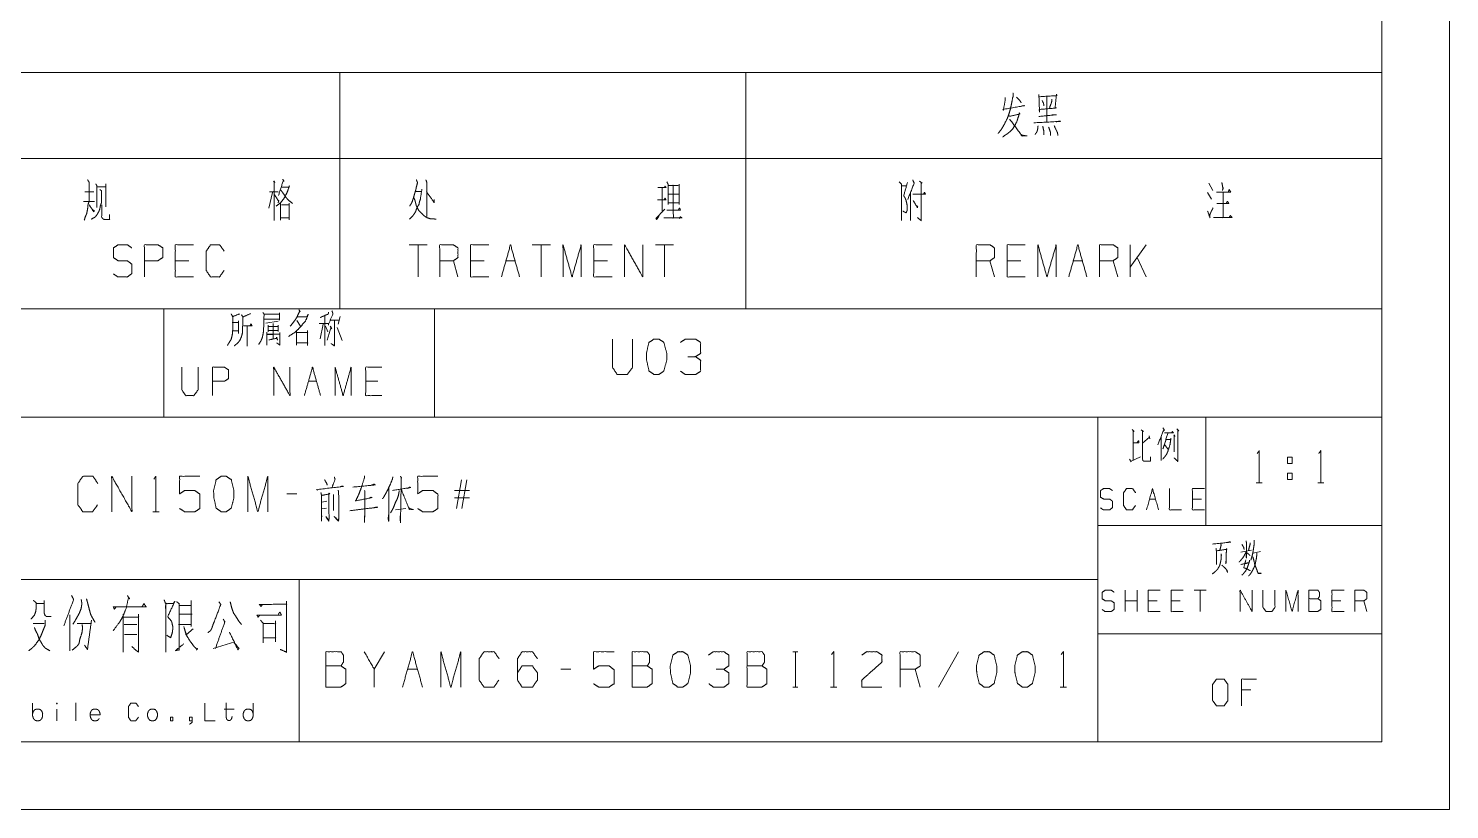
# Paper-space layout 'SHT3' of a CAD drawing. Header units: millimetres. Extents: x 0 to 210, y 0 to 297.
# Drawn here: x 105 to 210, y 0 to 57.7 of the extents above; entities that cross this region are included whole.
import ezdxf

# ---------------------------------------------------------------- set-up
doc = ezdxf.new("R2010")
doc.units = ezdxf.units.MM
doc.layers.add('101', color=7, linetype='Continuous', true_color=0xffffff)

psp = doc.layouts.new('SHT3')

# ---------------------------------------------------------------- linework, layer by layer
at = {"layer": '101', "color": 133, "linetype": 'Continuous', "lineweight": 18}
for p, q in [((210, 0), (210, 297)), ((205, 5), (205, 292)), ((25, 37), (205, 37)), ((115, 37), (115, 29)), ((135, 37), (135, 29)), ((25, 29), (205, 29)), ((184, 29), (184, 5)), ((192, 29), (192, 21)), ((184, 21), (205, 21)), ((75, 17), (184, 17)), ((125, 17), (125, 5)), ((184, 13), (205, 13)), ((25, 5), (205, 5)), ((25, 5), (205, 5)), ((0, 0), (210, 0))]:
    psp.add_line(p, q, dxfattribs=at)
at = {"layer": '101', "color": 72, "linetype": 'Continuous', "lineweight": 18}
for p, q in [((103, 54.46), (128, 54.46)), ((128, 54.46), (158, 54.46)), ((128, 54.46), (128, 48.11)), ((158, 54.46), (205, 54.46)), ((158, 54.46), (158, 48.11)), ((205, 54.46), (205, 48.11)), ((180.25, 52.68), (180.25, 50.8)), ((103, 48.11), (128, 48.11)), ((128, 48.11), (158, 48.11)), ((128, 48.11), (128, 37)), ((158, 48.11), (205, 48.11)), ((158, 48.11), (158, 37)), ((205, 48.11), (205, 37)), ((110.7, 46.25), (110.7, 44.55)), ((170.84, 46.45), (171.02, 46.3)), ((192.21, 46.3), (192.51, 45.75)), ((109.15, 45.65), (109.82, 45.65)), ((110.1, 46.03), (110.7, 46.03)), ((123.02, 45.6), (122.74, 44.45)), ((133.6, 45.68), (134.03, 45.68)), ((151.81, 45.95), (151.81, 44.13)), ((152.25, 45.48), (153.03, 45.48)), ((169.52, 46.1), (169.87, 46.1)), ((170.17, 45.6), (170.17, 43.53)), ((192.12, 45.6), (192.42, 45.12)), ((109.06, 44.95), (109.87, 44.95)), ((134.45, 41.74), (133.11, 41.74)), ((133.78, 41.74), (133.78, 39.36)), ((143.56, 41.74), (142.21, 41.74)), ((142.88, 41.74), (142.88, 39.36)), ((152.66, 41.74), (151.32, 41.74)), ((151.99, 41.74), (151.99, 39.36)), ((187.58, 41.74), (186.41, 40.09)), ((186.41, 39.36), (186.41, 41.74)), ((116.85, 40.56), (115.84, 40.56)), ((136.73, 39.36), (136.39, 40.56)), ((138.67, 40.56), (137.66, 40.56)), ((140.27, 40.56), (140.94, 40.56)), ((147.77, 40.56), (146.76, 40.56)), ((176.37, 39.36), (176.04, 40.56)), ((178.31, 40.56), (177.31, 40.56)), ((182.19, 40.56), (182.87, 40.56)), ((185.48, 39.36), (185.14, 40.56)), ((187.58, 39.36), (186.91, 40.79)), ((103, 37), (128, 37)), ((128, 37), (158, 37)), ((158, 37), (205, 37)), ((121.15, 35.75), (121.15, 34.24)), ((123.43, 36.1), (122.54, 35.94)), ((124.81, 36.14), (125.09, 35.72)), ((126.48, 35.92), (127.15, 35.92)), ((126.77, 35.88), (126.54, 34.8)), ((126.9, 36.52), (126.9, 34.29)), ((126.93, 35.72), (127.12, 35.3)), ((127.27, 36.16), (127.96, 36.16)), ((127.29, 35.72), (127.41, 35.52)), ((128.02, 36.43), (127.87, 35.88)), ((123.06, 35.13), (123.06, 35.1)), ((127.35, 35.68), (127.07, 34.69)), ((127.8, 35.63), (128.16, 34.66)), ((125.68, 31.65), (126.27, 31.65)), ((130.8, 31.65), (129.91, 31.65)), ((186.54, 28.09), (186.69, 27.94)), ((186.62, 27.98), (186.62, 25.81)), ((187.22, 28.06), (187.38, 27.94)), ((187.83, 27.51), (187.32, 27.09)), ((187.79, 27.63), (187.84, 27.4)), ((188.68, 27.51), (188.68, 25.79)), ((188.93, 26.97), (189.22, 26.59)), ((186.35, 25.89), (186.47, 25.7)), ((186.42, 25.73), (187.16, 26.08)), ((136.63, 22.25), (137, 24.38)), ((137.39, 24.38), (137.02, 22.25)), ((198.03, 24.87), (198.37, 24.87)), ((198.03, 24.87), (198.03, 24.39)), ((124.83, 23.33), (124.09, 23.33)), ((137.57, 23.58), (136.46, 23.58)), ((195.72, 24.14), (196.14, 24.14)), ((200.27, 24.14), (200.7, 24.14)), ((126.66, 22.72), (127.03, 22.78)), ((127.01, 22.28), (126.66, 22.23)), ((132.87, 22.25), (132.11, 22.14)), ((137.57, 23.05), (136.46, 23.05)), ((187.83, 22.95), (188.27, 22.95)), ((191.67, 22.95), (191, 22.95)), ((114.17, 22.01), (114.64, 22.01)), ((194.57, 19.02), (195.36, 19.18)), ((195.48, 18.95), (196.02, 19.08)), ((186.03, 14.64), (186.03, 16.21)), ((186.92, 14.64), (186.92, 16.21)), ((192.01, 16.21), (191.12, 16.21)), ((191.57, 16.21), (191.57, 14.64)), ((105.55, 15.22), (106.13, 15.22)), ((186.92, 15.43), (186.03, 15.43)), ((188.4, 15.43), (187.73, 15.43)), ((190.09, 15.43), (189.43, 15.43)), ((201.97, 15.43), (201.31, 15.43)), ((203.89, 14.64), (203.67, 15.43)), ((105.35, 13.74), (106.16, 13.74)), ((108.04, 14.39), (108.04, 11.74)), ((108.6, 13.74), (109.57, 13.74)), ((112.06, 13.67), (112.99, 13.67)), ((116.16, 14.43), (117.08, 14.43)), ((112.08, 12.94), (113.01, 12.94)), ((118.64, 11.91), (120.25, 12.39)), ((131.29, 11.67), (130.54, 10.37)), ((161.46, 11.67), (161.83, 11.67)), ((161.66, 11.67), (161.66, 9.05)), ((173.72, 11.67), (172.23, 9.05)), ((133, 10.37), (133.74, 10.37)), ((145.06, 10.37), (144.32, 10.37)), ((170.89, 9.05), (170.52, 10.37)), ((161.46, 9.05), (161.83, 9.05)), ((164.25, 9.05), (164.72, 9.05)), ((181.23, 9.05), (181.69, 9.05)), ((195.32, 8.85), (194.63, 8.85)), ((105.3, 6.91), (105.3, 7.87)), ((107.09, 7.43), (107.09, 6.56)), ((108.5, 7.89), (108.5, 6.56)), ((119.45, 7.43), (120.18, 7.43))]:
    psp.add_line(p, q, dxfattribs=at)
for points, knots in [([(177.74, 52.95), (177.76, 52.73), (177.72, 52.62), (177.62, 52.1), (177.54, 51.74), (177.44, 51.41), (177.33, 51.1), (177.05, 50.55), (176.9, 50.3), (176.76, 50.11), (176.64, 49.97)], [0, 0, 0.068479, 0.104655, 0.269442, 0.382882, 0.48955, 0.59008, 0.780355, 0.870991, 0.94409, 1, 1]), ([(177.15, 52.62), (177.17, 52.46), (177.03, 51.68), (176.99, 51.74), (178.59, 52.02), (178.5, 52.02), (178.38, 51.99)], [0, 0, 0.058288, 0.332619, 0.356251, 0.923846, 0.957952, 1, 1]), ([(177.99, 52.65), (178.22, 52.43), (178.3, 52.32), (178.34, 52.24)], [0, 0, 0.586675, 0.833139, 1, 1]), ([(179.64, 52.84), (179.66, 52.62), (179.7, 51.55), (179.68, 51.74), (180.95, 51.85), (180.85, 51.88), (180.95, 52.87), (180.99, 52.76), (179.66, 52.68)], [0, 0, 0.041725, 0.244475, 0.281028, 0.520683, 0.539769, 0.727701, 0.749743, 1, 1]), ([(180.62, 52.51), (180.62, 52.37), (180.44, 51.85)], [0, 0, 0.199705, 1, 1]), ([(177.44, 51.27), (177.54, 51.24), (178.26, 51.41), (178.2, 51.49), (178.17, 51.3), (178.03, 50.86), (177.89, 50.58), (177.72, 50.3), (177.5, 50.08), (177.29, 49.92), (177.11, 49.81), (176.98, 49.7)], [0, 0, 0.031685, 0.263158, 0.294845, 0.356438, 0.500885, 0.597117, 0.699345, 0.795573, 0.880294, 0.945117, 1, 1]), ([(179.9, 52.4), (180, 52.18), (180.02, 52.02)], [0, 0, 0.591445, 1, 1]), ([(177.48, 50.99), (177.54, 50.97), (178.4, 49.78), (178.79, 49.78), (178.4, 49.84), (178.24, 49.97)], [0, 0, 0.025659, 0.606404, 0.761129, 0.917394, 1, 1]), ([(179.27, 50.75), (181.24, 50.86), (181.19, 50.88), (180.93, 50.83)], [0, 0, 0.858882, 0.887042, 1, 1]), ([(179.59, 50.53), (179.57, 50.33), (179.53, 50.14), (179.47, 50.03), (179.37, 49.89)], [0, 0, 0.283379, 0.571011, 0.75337, 1, 1]), ([(179.64, 51.22), (180.95, 51.35), (180.85, 51.35), (180.64, 51.33)], [0, 0, 0.807215, 0.867121, 1, 1]), ([(179.94, 50.5), (180.03, 50.08), (180.03, 49.86)], [0, 0, 0.658281, 1, 1]), ([(180.37, 50.44), (180.5, 50.08), (180.52, 50), (180.52, 49.81)], [0, 0, 0.579776, 0.708243, 1, 1]), ([(180.78, 50.55), (181.03, 50), (181.05, 49.89), (181.05, 49.81)], [0, 0, 0.757095, 0.896809, 1, 1]), ([(109.36, 46.55), (109.48, 46.35), (109.48, 45), (109.39, 44.7), (109.36, 44.38), (109.29, 44.03), (109.2, 43.83), (109.11, 43.55)], [0, 0, 0.076124, 0.513098, 0.61433, 0.720148, 0.835726, 0.906502, 1, 1]), ([(109.96, 46.25), (110.05, 46.1), (110.05, 44.5)], [0, 0, 0.098129, 1, 1]), ([(123.09, 46.45), (123.19, 46.35), (123.14, 46.43), (123.14, 43.53), (123.14, 45.65), (122.79, 45.65), (123.44, 45.65)], [0, 0, 0.023248, 0.037897, 0.500409, 0.839319, 0.895699, 1, 1]), ([(123.78, 46.58), (123.88, 46.43), (123.81, 46.45), (123.46, 45.37)], [0, 0, 0.13213, 0.186063, 1, 1]), ([(133.65, 46.55), (133.74, 46.33), (133.65, 46), (133.62, 45.83), (133.55, 45.6), (133.48, 45.35), (133.41, 45.12), (133.35, 44.93), (133.27, 44.77), (133.16, 44.6)], [0, 0, 0.116543, 0.278922, 0.364994, 0.478699, 0.603955, 0.717661, 0.817415, 0.901348, 1, 1]), ([(134.36, 46.53), (134.43, 46.35), (134.43, 43.83)], [0, 0, 0.06955, 1, 1]), ([(152.17, 46.38), (152.25, 46.22), (152.25, 44.73), (152.25, 44.85), (153.07, 44.85), (153.07, 44.73), (153.07, 46.22), (153.07, 46.13), (152.25, 46.13), (152.64, 46.13), (152.64, 43.73), (151.94, 43.73), (153.28, 43.73), (153.19, 43.78), (153.17, 43.83), (153.07, 43.67)], [0, 0, 0.016858, 0.162099, 0.174203, 0.252928, 0.265032, 0.410274, 0.419956, 0.498682, 0.536333, 0.76872, 0.837177, 0.967246, 0.977078, 0.982212, 1, 1]), ([(169.34, 46.38), (169.5, 46.22), (169.5, 43.53)], [0, 0, 0.074912, 1, 1]), ([(169.94, 46.33), (169.66, 45.37), (169.77, 45.2), (169.84, 45.02), (169.91, 44.68), (169.91, 44.25), (169.84, 44.1), (169.59, 44.23)], [0, 0, 0.379816, 0.458223, 0.530548, 0.667372, 0.830226, 0.89377, 1, 1]), ([(170.33, 46.53), (170.44, 46.3), (169.96, 45.08)], [0, 0, 0.1591, 1, 1]), ([(170.95, 46.35), (170.95, 43.53), (170.68, 43.75)], [0, 0, 0.890401, 1, 1]), ([(193.17, 46.35), (193.26, 45.87), (193.27, 45.98), (193.22, 45.75)], [0, 0, 0.592187, 0.716659, 1, 1]), ([(110.26, 45.83), (110.38, 45.73), (110.38, 44.85), (110.3, 44.6), (110.26, 44.38), (110.19, 44.2), (110.05, 43.95), (109.91, 43.78), (109.62, 43.63)], [0, 0, 0.062433, 0.405832, 0.509894, 0.59928, 0.673353, 0.786074, 0.87437, 1, 1]), ([(123.18, 45.43), (123.48, 44.95), (123.48, 45.02), (123.44, 44.83)], [0, 0, 0.668994, 0.75826, 1, 1]), ([(123.71, 46), (124.26, 46), (124.27, 46.1), (124.11, 45.62), (123.88, 45.18), (123.62, 44.85), (123.3, 44.6)], [0, 0, 0.220962, 0.261916, 0.463927, 0.667688, 0.836827, 1, 1]), ([(123.64, 45.78), (123.81, 45.55), (124.01, 45.25), (124.18, 45.05), (124.5, 44.8)], [0, 0, 0.21756, 0.48939, 0.692336, 1, 1]), ([(134.06, 45.85), (133.95, 45.12), (133.88, 44.9), (133.85, 44.73), (133.74, 44.55), (133.65, 44.35), (133.6, 44.2), (133.48, 44), (133.37, 43.85), (133.14, 43.63)], [0, 0, 0.296654, 0.39214, 0.464421, 0.547268, 0.635794, 0.700206, 0.795423, 0.869796, 1, 1]), ([(133.48, 45.2), (133.55, 45.02), (133.6, 44.83), (133.64, 44.65), (133.81, 44.3), (133.9, 44.2), (134.15, 43.95), (134.29, 43.83), (134.47, 43.73), (134.71, 43.65), (134.94, 43.65), (135.12, 43.63)], [0, 0, 0.075193, 0.157622, 0.228748, 0.384953, 0.438117, 0.578252, 0.653438, 0.734338, 0.837349, 0.928887, 1, 1]), ([(134.4, 45.65), (134.98, 44.85), (134.98, 45.08)], [0, 0, 0.814823, 1, 1]), ([(151.48, 45.05), (152.1, 45.05), (152.02, 45.2), (151.99, 45.08)], [0, 0, 0.676568, 0.857927, 1, 1]), ([(151.49, 45.98), (152.1, 45.98), (152.02, 46.08), (151.99, 45.95)], [0, 0, 0.704249, 0.847765, 1, 1]), ([(170.35, 45.48), (171.27, 45.48), (171.2, 45.62), (171.14, 45.5)], [0, 0, 0.752925, 0.888766, 1, 1]), ([(193.26, 45.6), (193.26, 43.75), (192.55, 43.75), (193.94, 43.75), (193.8, 43.9), (193.71, 43.75)], [0, 0, 0.426897, 0.590045, 0.912257, 0.959827, 1, 1]), ([(192.78, 45.62), (193.84, 45.62), (193.71, 45.83), (193.66, 45.65)], [0, 0, 0.717264, 0.876322, 1, 1]), ([(109.47, 44.7), (109.82, 44.18), (109.87, 44.23), (109.73, 44.33)], [0, 0, 0.720053, 0.802973, 1, 1]), ([(110.4, 44.7), (110.4, 43.78), (110.49, 43.65), (110.63, 43.6), (110.99, 43.6), (110.99, 43.98)], [0, 0, 0.472766, 0.551006, 0.627665, 0.808337, 1, 1]), ([(123.62, 44.8), (123.62, 43.55), (123.62, 43.73), (124.26, 43.73), (124.26, 43.6), (124.26, 44.8), (124.26, 44.68), (123.69, 44.68)], [0, 0, 0.306606, 0.349531, 0.505606, 0.536266, 0.830607, 0.861268, 1, 1]), ([(151.57, 43.85), (151.41, 43.6), (151.34, 43.67), (152.02, 44.38)], [0, 0, 0.214442, 0.289032, 1, 1]), ([(152.17, 44.3), (153.17, 44.3), (153.1, 44.48), (153.03, 44.33)], [0, 0, 0.739677, 0.87825, 1, 1]), ([(170.37, 45), (170.68, 44.48), (170.7, 44.58), (170.61, 44.6)], [0, 0, 0.760435, 0.886228, 1, 1]), ([(192.12, 44.23), (192.3, 43.73), (192.27, 43.95), (192.53, 44.48)], [0, 0, 0.393933, 0.563116, 1, 1]), ([(192.8, 44.8), (193.68, 44.8), (193.59, 44.95), (193.5, 44.83)], [0, 0, 0.729814, 0.873584, 1, 1]), ([(111.27, 39.59), (111.6, 39.36), (112.29, 39.36), (112.63, 39.61), (112.63, 40.31), (112.29, 40.56), (111.62, 40.56), (111.27, 40.79), (111.27, 41.51), (111.62, 41.74), (112.29, 41.74), (112.63, 41.51)], [0, 0, 0.068036, 0.184055, 0.254519, 0.372335, 0.4428, 0.555844, 0.62637, 0.748394, 0.81892, 0.931964, 1, 1]), ([(113.56, 39.36), (113.56, 41.74), (114.57, 41.74), (114.91, 41.51), (114.91, 40.79), (114.55, 40.56), (113.56, 40.56)], [0, 0, 0.401146, 0.571312, 0.639588, 0.762044, 0.832819, 1, 1]), ([(117.18, 39.36), (115.84, 39.36), (115.84, 41.74), (117.18, 41.74)], [0, 0, 0.26539, 0.73461, 1, 1]), ([(119.44, 39.84), (119.11, 39.36), (118.45, 39.36), (118.12, 39.84), (118.12, 41.26), (118.45, 41.74), (119.12, 41.74), (119.46, 41.26)], [0, 0, 0.114569, 0.243367, 0.357936, 0.638584, 0.753153, 0.885432, 1, 1]), ([(135.38, 39.36), (135.38, 41.74), (136.39, 41.74), (136.73, 41.51), (136.73, 40.79), (136.39, 40.56), (135.38, 40.56)], [0, 0, 0.400952, 0.571035, 0.639278, 0.761674, 0.829917, 1, 1]), ([(139, 39.36), (137.66, 39.36), (137.66, 41.74), (139, 41.74)], [0, 0, 0.26539, 0.73461, 1, 1]), ([(139.94, 39.36), (140.61, 41.74), (141.28, 39.36)], [0, 0, 0.5, 1, 1]), ([(144.49, 39.36), (144.49, 41.74), (145.16, 39.36), (145.83, 41.74), (145.83, 39.36)], [0, 0, 0.245192, 0.5, 0.754808, 1, 1]), ([(148.11, 39.36), (146.76, 39.36), (146.76, 41.74), (148.11, 41.74)], [0, 0, 0.26539, 0.73461, 1, 1]), ([(149.04, 39.36), (149.04, 41.74), (150.38, 39.36), (150.38, 41.74)], [0, 0, 0.317574, 0.682426, 1, 1]), ([(175.03, 39.36), (175.03, 41.74), (176.04, 41.74), (176.37, 41.51), (176.37, 40.79), (176.04, 40.56), (175.03, 40.56)], [0, 0, 0.400951, 0.571036, 0.639278, 0.761673, 0.829915, 1, 1]), ([(178.65, 39.36), (177.31, 39.36), (177.31, 41.74), (178.65, 41.74)], [0, 0, 0.265392, 0.734608, 1, 1]), ([(179.58, 39.36), (179.58, 41.74), (180.25, 39.36), (180.93, 41.74), (180.93, 39.36)], [0, 0, 0.245192, 0.5, 0.754808, 1, 1]), ([(184.13, 39.36), (184.13, 41.74), (185.14, 41.74), (185.48, 41.51), (185.48, 40.79), (185.14, 40.56), (184.13, 40.56)], [0, 0, 0.400951, 0.571036, 0.639278, 0.761673, 0.829915, 1, 1]), ([(124.98, 36.94), (125.07, 36.78), (125.03, 36.85), (124.85, 36.43), (124.65, 36.12), (124.34, 35.72)], [0, 0, 0.113639, 0.164649, 0.449683, 0.682203, 1, 1]), ([(127.15, 36.76), (127.15, 36.63), (126.54, 36.36)], [0, 0, 0.166339, 1, 1]), ([(127.41, 36.87), (127.49, 36.65), (127.15, 35.81)], [0, 0, 0.205287, 1, 1]), ([(120.58, 36.63), (120.08, 36.43), (119.97, 36.63), (120.08, 36.43), (120.08, 35.39), (120.05, 35.08), (119.97, 34.75), (119.83, 34.53), (119.69, 34.29)], [0, 0, 0.166846, 0.237227, 0.307609, 0.629675, 0.726098, 0.8317, 0.912922, 1, 1]), ([(120.05, 35.99), (120.5, 35.99), (120.5, 36.12), (120.5, 35.19), (120.5, 35.39), (120.06, 35.39)], [0, 0, 0.210722, 0.272388, 0.704049, 0.796547, 1, 1]), ([(121.4, 36.65), (120.84, 36.41), (120.73, 36.56), (120.84, 36.41), (120.81, 35.48), (120.8, 35.22), (120.73, 34.95), (120.62, 34.69), (120.44, 34.46), (120.19, 34.27)], [0, 0, 0.182662, 0.239137, 0.295613, 0.572457, 0.651647, 0.732867, 0.818379, 0.904771, 1, 1]), ([(120.87, 35.75), (121.51, 35.75), (121.44, 35.9), (121.37, 35.75)], [0, 0, 0.653175, 0.82988, 1, 1]), ([(122.31, 36.74), (122.4, 36.61), (122.37, 35.61), (122.34, 35.19), (122.26, 34.86), (122.17, 34.64), (122.01, 34.38)], [0, 0, 0.065828, 0.469166, 0.639851, 0.777913, 0.875225, 1, 1]), ([(122.4, 36.61), (123.54, 36.61), (123.54, 36.72), (123.54, 36.16), (123.54, 36.25), (122.42, 36.25)], [0, 0, 0.378061, 0.414688, 0.597819, 0.62712, 1, 1]), ([(122.7, 35.81), (122.7, 35.3), (122.7, 35.41), (123.43, 35.41), (123.43, 35.33), (123.43, 35.79), (123.43, 35.7), (122.7, 35.7), (123.07, 35.7), (123.07, 35.94), (123.07, 34.77), (123.07, 35.1), (122.61, 35.1), (122.61, 35.28), (122.61, 34.33), (122.61, 35.1)], [0, 0, 0.070415, 0.085722, 0.187453, 0.199699, 0.263991, 0.276237, 0.377967, 0.429915, 0.463592, 0.625852, 0.671775, 0.73671, 0.761202, 0.892847, 1, 1]), ([(124.88, 36.41), (125.56, 36.41), (125.67, 36.61), (125.46, 36.1), (125.09, 35.68), (124.73, 35.3), (124.21, 34.97)], [0, 0, 0.213827, 0.286069, 0.460278, 0.639449, 0.804913, 1, 1]), ([(127.6, 36.16), (127.6, 34.27), (127.35, 34.44)], [0, 0, 0.861247, 1, 1]), ([(122.61, 35.13), (123.56, 35.13), (123.56, 35.26), (123.56, 34.33), (123.34, 34.49)], [0, 0, 0.417696, 0.475807, 0.882585, 1, 1]), ([(122.76, 34.71), (123.36, 34.84), (123.32, 34.91), (123.4, 34.69)], [0, 0, 0.664109, 0.744117, 1, 1]), ([(124.74, 35.39), (124.79, 35.33), (124.79, 34.33), (124.79, 34.49), (125.62, 34.49), (125.62, 34.29), (125.62, 35.41), (125.62, 35.26), (124.82, 35.26)], [0, 0, 0.018726, 0.248081, 0.283759, 0.474741, 0.520612, 0.780548, 0.816225, 1, 1]), ([(148.15, 34.77), (148.15, 32.67), (148.5, 32.15), (149.24, 32.15), (149.63, 32.67), (149.63, 34.77)], [0, 0, 0.337151, 0.438599, 0.557781, 0.662849, 1, 1]), ([(151.58, 32.15), (151.95, 32.42), (152.15, 33.2), (152.15, 33.72), (151.95, 34.52), (151.58, 34.77), (151.21, 34.77), (150.84, 34.52), (150.65, 33.72), (150.67, 33.2), (150.84, 32.42), (151.21, 32.15), (151.58, 32.15)], [0, 0, 0.067525, 0.183971, 0.260583, 0.380943, 0.44614, 0.500306, 0.565504, 0.685863, 0.762528, 0.878309, 0.945834, 1, 1]), ([(154.29, 33.47), (154.66, 33.72), (154.66, 34.52), (154.29, 34.77), (153.53, 34.77), (153.16, 34.52)], [0, 0, 0.153874, 0.429853, 0.583727, 0.846126, 1, 1]), ([(116.33, 32.69), (116.33, 31.01), (116.61, 30.59), (117.21, 30.59), (117.52, 31.01), (117.52, 32.69)], [0, 0, 0.337151, 0.438598, 0.557782, 0.662849, 1, 1]), ([(118.59, 30.59), (118.59, 32.69), (119.48, 32.69), (119.78, 32.49), (119.78, 31.85), (119.47, 31.65), (118.59, 31.65)], [0, 0, 0.401145, 0.571312, 0.639588, 0.762043, 0.832818, 1, 1]), ([(123.12, 30.59), (123.12, 32.69), (124.31, 30.59), (124.31, 32.69)], [0, 0, 0.317574, 0.682426, 1, 1]), ([(125.38, 30.59), (125.98, 32.69), (126.57, 30.59)], [0, 0, 0.5, 1, 1]), ([(127.65, 30.59), (127.65, 32.69), (128.24, 30.59), (128.83, 32.69), (128.83, 30.59)], [0, 0, 0.245192, 0.5, 0.754808, 1, 1]), ([(131.1, 30.59), (129.91, 30.59), (129.91, 32.69), (131.1, 32.69)], [0, 0, 0.26539, 0.73461, 1, 1]), ([(153.18, 32.4), (153.53, 32.15), (154.29, 32.15), (154.66, 32.4), (154.66, 33.2), (154.29, 33.47), (153.72, 33.47)], [0, 0, 0.12412, 0.343688, 0.472446, 0.703377, 0.83673, 1, 1]), ([(187.32, 27.98), (187.32, 25.81), (187.39, 25.75), (187.9, 25.75), (187.9, 26.08)], [0, 0, 0.698226, 0.729057, 0.893604, 1, 1]), ([(188.82, 28.21), (188.94, 28.02), (188.88, 28.06), (188.44, 26.95)], [0, 0, 0.147411, 0.195445, 1, 1]), ([(189.41, 27.46), (189.35, 27.01), (189.2, 26.51), (189.09, 26.26), (188.96, 26.08), (188.8, 25.89)], [0, 0, 0.266013, 0.566067, 0.725165, 0.857351, 1, 1]), ([(189.18, 27.8), (188.82, 26.66), (189.06, 27.34), (189.38, 27.34)], [0, 0, 0.53296, 0.855978, 1, 1]), ([(188.93, 27.84), (189.59, 27.84), (189.51, 27.94), (189.47, 27.84)], [0, 0, 0.733575, 0.874767, 1, 1]), ([(189.63, 27.69), (189.72, 27.59), (189.66, 27.63), (189.66, 26.43)], [0, 0, 0.096397, 0.147319, 1, 1]), ([(189.85, 28.13), (190, 27.98), (189.92, 28.04), (189.92, 25.73), (189.64, 25.99)], [0, 0, 0.068482, 0.100396, 0.871328, 1, 1]), ([(186.62, 27.11), (187.05, 27.11), (187.02, 27.28), (186.91, 27.11)], [0, 0, 0.542018, 0.749626, 1, 1]), ([(195.79, 26.32), (195.93, 26.52), (195.93, 24.14)], [0, 0, 0.093491, 1, 1]), ([(200.34, 26.32), (200.48, 26.52), (200.48, 24.14)], [0, 0, 0.093487, 1, 1]), ([(198.03, 25.57), (198.03, 26.04), (198.37, 26.04), (198.37, 25.57), (198.03, 25.57)], [0, 0, 0.292909, 0.5, 0.792909, 1, 1]), ([(110.1, 22.53), (109.73, 22.01), (109.01, 22.01), (108.64, 22.53), (108.64, 24.1), (109.01, 24.63), (109.75, 24.63), (110.12, 24.1)], [0, 0, 0.11457, 0.243366, 0.357936, 0.638584, 0.753153, 0.885431, 1, 1]), ([(111.15, 22.01), (111.15, 24.63), (112.63, 22.01), (112.63, 24.63)], [0, 0, 0.317574, 0.682426, 1, 1]), ([(114.25, 24.41), (114.4, 24.63), (114.4, 22.01)], [0, 0, 0.093489, 1, 1]), ([(116.16, 22.25), (116.53, 22.01), (117.29, 22.01), (117.66, 22.25), (117.66, 23.3), (117.29, 23.58), (116.53, 23.58), (116.16, 23.33), (116.16, 24.63), (117.66, 24.63)], [0, 0, 0.062229, 0.168343, 0.230572, 0.376815, 0.441266, 0.54738, 0.609609, 0.790489, 1, 1]), ([(119.61, 22.01), (119.98, 22.28), (120.17, 23.05), (120.17, 23.58), (119.98, 24.38), (119.61, 24.63), (119.23, 24.63), (118.86, 24.38), (118.67, 23.58), (118.69, 23.05), (118.86, 22.28), (119.23, 22.01), (119.61, 22.01)], [0, 0, 0.067525, 0.183971, 0.260583, 0.380943, 0.44614, 0.500305, 0.565504, 0.685863, 0.762528, 0.878309, 0.945836, 1, 1]), ([(121.2, 22.01), (121.2, 24.63), (121.94, 22.01), (122.68, 24.63), (122.68, 22.01)], [0, 0, 0.245192, 0.5, 0.754808, 1, 1]), ([(126.87, 24.38), (127.03, 24.1), (127.07, 23.97)], [0, 0, 0.688575, 1, 1]), ([(127.59, 24.57), (127.65, 24.41), (127.42, 23.8)], [0, 0, 0.212532, 1, 1]), ([(129.81, 24.66), (129.81, 24.49), (129.56, 23.72), (129.39, 23.28), (129.17, 22.81), (129.13, 22.81), (130.38, 23.05), (130.3, 23.08), (130.13, 23)], [0, 0, 0.046524, 0.275033, 0.408548, 0.553505, 0.564469, 0.922194, 0.945453, 1, 1]), ([(131.92, 24.6), (131.88, 24.41), (131.7, 23.97), (131.51, 23.58), (131.35, 23.28), (131.22, 23.05), (131.14, 22.97)], [0, 0, 0.108295, 0.369412, 0.607252, 0.794822, 0.937479, 1, 1]), ([(132.48, 24.63), (132.56, 24.49), (132.54, 24.54), (132.48, 21.21), (132.46, 21.48), (132.48, 21.92)], [0, 0, 0.037078, 0.050771, 0.831915, 0.896623, 1, 1]), ([(133.75, 22.25), (134.12, 22.01), (134.88, 22.01), (135.25, 22.25), (135.25, 23.3), (134.88, 23.58), (134.12, 23.58), (133.75, 23.33), (133.75, 24.63), (135.25, 24.63)], [0, 0, 0.062229, 0.168343, 0.230572, 0.376815, 0.441266, 0.54738, 0.609609, 0.790489, 1, 1]), ([(198.37, 24.87), (198.37, 24.39), (198.03, 24.39)], [0, 0, 0.585816, 1, 1]), ([(126.27, 23.66), (126.35, 23.61), (126.4, 23.66), (128.26, 23.88), (128.18, 23.91), (128.02, 23.85)], [0, 0, 0.041723, 0.076839, 0.891605, 0.927736, 1, 1]), ([(126.6, 23.39), (126.62, 23.41), (126.64, 23.19), (126.64, 21.32), (126.64, 21.48), (126.66, 21.7)], [0, 0, 0.013416, 0.101394, 0.846296, 0.912023, 1, 1]), ([(126.66, 23.22), (127.26, 23.33), (127.2, 23.39), (127.18, 23.25), (127.2, 21.7), (127.2, 21.51), (127.18, 21.32), (126.97, 21.65), (127.18, 21.37), (127.2, 21.48)], [0, 0, 0.169661, 0.191862, 0.230317, 0.656811, 0.710119, 0.763697, 0.872595, 0.969067, 1, 1]), ([(127.52, 23.28), (127.54, 23.22), (127.54, 22.09), (127.52, 22.23), (127.54, 22.39)], [0, 0, 0.039129, 0.795412, 0.888559, 1, 1]), ([(127.87, 23.61), (127.91, 23.47), (127.91, 23.41), (127.93, 21.73), (127.93, 21.56), (127.91, 21.43), (127.89, 21.32), (127.57, 21.67), (127.91, 21.34), (127.91, 21.48)], [0, 0, 0.042407, 0.05873, 0.556605, 0.605573, 0.646786, 0.679937, 0.82058, 0.959193, 1, 1]), ([(128.96, 23.83), (130.61, 23.99), (130.54, 24.05), (130.32, 23.97)], [0, 0, 0.83656, 0.884539, 1, 1]), ([(129.83, 23.58), (129.85, 23.44), (129.83, 21.21), (129.81, 21.43), (129.83, 21.7)], [0, 0, 0.048504, 0.826565, 0.903707, 1, 1]), ([(131.63, 23.8), (131.61, 21.32), (131.57, 21.51), (131.61, 21.81)], [0, 0, 0.831552, 0.897533, 1, 1]), ([(132.39, 23.58), (132.33, 23.22), (132.23, 22.94), (132.07, 22.61), (131.96, 22.31), (131.84, 22.09), (131.74, 21.92)], [0, 0, 0.203104, 0.366651, 0.571207, 0.752996, 0.89262, 1, 1]), ([(131.88, 23.58), (133.23, 23.8), (133.17, 23.83), (133.01, 23.74)], [0, 0, 0.849657, 0.88996, 1, 1]), ([(132.54, 23.66), (133.13, 22.2), (133.44, 22.17), (133.4, 22.17), (133.15, 22.25), (133.05, 22.39)], [0, 0, 0.666524, 0.799114, 0.815623, 0.928505, 1, 1]), ([(184.2, 22.3), (184.42, 22.15), (184.88, 22.15), (185.1, 22.32), (185.1, 22.78), (184.88, 22.95), (184.43, 22.95), (184.2, 23.09), (184.2, 23.57), (184.43, 23.72), (184.88, 23.72), (185.1, 23.57)], [0, 0, 0.068033, 0.184053, 0.254519, 0.372335, 0.442802, 0.555844, 0.62637, 0.748394, 0.81892, 0.931963, 1, 1]), ([(186.79, 22.47), (186.56, 22.15), (186.13, 22.15), (185.91, 22.47), (185.91, 23.41), (186.13, 23.72), (186.58, 23.72), (186.8, 23.41)], [0, 0, 0.114566, 0.243364, 0.357934, 0.638584, 0.753153, 0.88543, 1, 1]), ([(187.61, 22.15), (188.05, 23.72), (188.5, 22.15)], [0, 0, 0.499999, 1, 1]), ([(189.3, 23.72), (189.3, 22.15), (190.19, 22.15)], [0, 0, 0.638737, 1, 1]), ([(191.89, 22.15), (191, 22.15), (191, 23.72), (191.89, 23.72)], [0, 0, 0.265388, 0.734612, 1, 1]), ([(128.74, 22.09), (130.81, 22.34), (130.71, 22.36), (130.54, 22.31)], [0, 0, 0.879476, 0.922281, 1, 1]), ([(193.11, 18.91), (193.14, 18.79), (193.12, 18.75), (193.11, 18.46), (193.06, 18.21), (193.02, 18.06), (192.95, 17.92), (192.86, 17.77), (192.71, 17.61), (192.56, 17.48), (192.45, 17.42)], [0, 0, 0.073226, 0.098425, 0.264943, 0.409701, 0.496587, 0.589742, 0.686971, 0.813796, 0.923946, 1, 1]), ([(192.48, 19.62), (193.82, 19.76), (193.76, 19.78), (193.62, 19.76)], [0, 0, 0.865803, 0.905501, 1, 1]), ([(192.74, 19.29), (192.77, 19.12), (192.78, 18.69), (192.78, 18.11), (192.77, 18.19), (192.77, 18.33)], [0, 0, 0.119124, 0.427225, 0.837795, 0.897357, 1, 1]), ([(192.77, 19.12), (193.56, 19.24), (193.52, 19.29), (193.5, 18.93), (193.5, 18.56), (193.49, 18.33), (193.47, 18.15), (193.46, 18.23), (193.49, 18.42)], [0, 0, 0.351979, 0.378529, 0.533489, 0.697424, 0.797813, 0.880033, 0.917027, 1, 1]), ([(193.09, 19.68), (193.12, 19.55), (193.02, 19.16)], [0, 0, 0.238945, 1, 1]), ([(194.98, 19.04), (194.85, 18.81), (194.72, 18.6), (194.58, 18.44), (194.45, 18.29)], [0, 0, 0.287233, 0.555137, 0.786183, 1, 1]), ([(194.66, 19.6), (194.79, 19.37), (194.82, 19.22)], [0, 0, 0.640218, 1, 1]), ([(194.96, 19.87), (194.99, 19.72), (194.99, 18.58), (194.96, 18.73), (194.99, 18.85)], [0, 0, 0.094654, 0.823642, 0.918295, 1, 1]), ([(194.99, 19), (195.17, 18.87), (195.26, 18.77)], [0, 0, 0.613114, 1, 1]), ([(195.26, 19.72), (195.26, 19.62), (195.14, 19.14)], [0, 0, 0.174306, 1, 1]), ([(195.77, 18.95), (195.73, 18.6), (195.68, 18.35), (195.64, 18.15), (195.58, 17.96), (195.46, 17.71), (195.36, 17.53), (195.24, 17.36), (195.15, 17.28)], [0, 0, 0.194372, 0.332632, 0.448612, 0.555646, 0.70616, 0.822691, 0.933849, 1, 1]), ([(195.56, 19.91), (195.56, 19.78), (195.55, 19.55), (195.51, 19.27), (195.46, 18.95), (195.4, 18.71), (195.33, 18.48), (195.32, 18.42)], [0, 0, 0.081859, 0.232245, 0.425428, 0.632112, 0.800315, 0.957949, 1, 1]), ([(193.18, 18.06), (193.38, 17.88), (193.5, 17.75), (193.56, 17.67), (193.6, 17.51), (193.52, 17.71)], [0, 0, 0.292978, 0.473572, 0.580854, 0.762109, 1, 1]), ([(194.57, 18.11), (195.2, 18.25), (195.21, 18.44), (195.21, 18.35), (195.14, 18.11), (195.04, 17.84), (194.93, 17.63), (194.82, 17.51), (194.72, 17.38), (194.64, 17.32)], [0, 0, 0.304469, 0.392577, 0.431617, 0.55371, 0.68947, 0.798366, 0.878841, 0.95475, 1, 1]), ([(194.95, 18.46), (194.79, 17.88), (194.89, 17.84), (195.01, 17.8), (195.13, 17.73), (195.27, 17.65)], [0, 0, 0.529111, 0.626299, 0.735529, 0.852099, 1, 1]), ([(195.45, 18.69), (195.48, 18.64), (195.62, 18.06), (195.73, 17.8), (195.83, 17.51), (195.86, 17.44), (196.08, 17.46), (195.86, 17.48), (195.78, 17.61)], [0, 0, 0.026719, 0.34174, 0.493478, 0.65546, 0.691638, 0.807834, 0.92403, 1, 1]), ([(108.18, 15.81), (108.33, 15.53), (107.6, 13.57)], [0, 0, 0.129592, 1, 1]), ([(112.3, 15.81), (112.47, 15.57), (112.38, 15.67), (112.21, 14.88), (111.96, 14.26), (111.74, 13.88), (111.25, 13.22)], [0, 0, 0.09323, 0.138066, 0.39392, 0.604231, 0.742432, 1, 1]), ([(184.32, 14.79), (184.54, 14.64), (185, 14.64), (185.22, 14.8), (185.22, 15.27), (185, 15.43), (184.56, 15.43), (184.32, 15.58), (184.32, 16.06), (184.56, 16.21), (185, 16.21), (185.22, 16.06)], [0, 0, 0.068037, 0.184053, 0.254519, 0.372335, 0.442801, 0.555843, 0.62637, 0.748394, 0.81892, 0.931963, 1, 1]), ([(188.62, 14.64), (187.73, 14.64), (187.73, 16.21), (188.62, 16.21)], [0, 0, 0.265391, 0.734609, 1, 1]), ([(190.32, 14.64), (189.43, 14.64), (189.43, 16.21), (190.32, 16.21)], [0, 0, 0.265391, 0.734609, 1, 1]), ([(194.52, 14.64), (194.52, 16.21), (195.41, 14.64), (195.41, 16.21)], [0, 0, 0.317574, 0.682426, 1, 1]), ([(196.21, 16.21), (196.21, 14.95), (196.43, 14.64), (196.87, 14.64), (197.1, 14.95), (197.1, 16.21)], [0, 0, 0.33715, 0.438597, 0.557783, 0.66285, 1, 1]), ([(197.91, 14.64), (197.91, 16.21), (198.36, 14.64), (198.8, 16.21), (198.8, 14.64)], [0, 0, 0.245192, 0.5, 0.754808, 1, 1]), ([(199.61, 15.58), (199.61, 16.21), (200.28, 16.21), (200.38, 16.06), (200.38, 15.75), (200.28, 15.58), (199.61, 15.58), (199.61, 14.64), (200.26, 14.64), (200.49, 14.79), (200.49, 15.43), (200.28, 15.58)], [0, 0, 0.115918, 0.238848, 0.272469, 0.330428, 0.366583, 0.489513, 0.66339, 0.784161, 0.833486, 0.952454, 1, 1]), ([(202.2, 14.64), (201.31, 14.64), (201.31, 16.21), (202.2, 16.21)], [0, 0, 0.265388, 0.734612, 1, 1]), ([(203, 14.64), (203, 16.21), (203.67, 16.21), (203.89, 16.06), (203.89, 15.58), (203.67, 15.43), (203, 15.43)], [0, 0, 0.400954, 0.571038, 0.639279, 0.761675, 0.829916, 1, 1]), ([(105.35, 15.46), (105.55, 15.29), (105.55, 14.81), (105.52, 14.6), (105.43, 14.36), (105.18, 14.08)], [0, 0, 0.164769, 0.470335, 0.602197, 0.766977, 1, 1]), ([(106.16, 15.46), (106.16, 14.5), (106.21, 14.36), (106.33, 14.26), (106.67, 14.26)], [0, 0, 0.598586, 0.689285, 0.788402, 1, 1]), ([(108.89, 15.53), (108.94, 15.22), (108.89, 14.88), (108.74, 14.5), (108.55, 14.15), (108.28, 13.7)], [0, 0, 0.158066, 0.333291, 0.53784, 0.737171, 1, 1]), ([(109.28, 15.57), (109.35, 15.32), (109.43, 15.01), (109.52, 14.67), (109.6, 14.39), (109.77, 14.08), (109.91, 13.84)], [0, 0, 0.136243, 0.308479, 0.502054, 0.656218, 0.847535, 1, 1]), ([(111.47, 14.98), (111.33, 14.81), (111.28, 14.98), (113.69, 14.98), (113.52, 15.22), (113.4, 15.01)], [0, 0, 0.067402, 0.120814, 0.840294, 0.928416, 1, 1]), ([(115.01, 15.5), (115.13, 15.22), (115.13, 11.63), (115.13, 15.22), (115.69, 15.22), (115.81, 15.39), (115.28, 14.26), (115.57, 13.91), (115.67, 13.46), (115.62, 13.08), (115.5, 12.7), (115.21, 12.88)], [0, 0, 0.026145, 0.337036, 0.647927, 0.696536, 0.714841, 0.823897, 0.8631, 0.90287, 0.936023, 0.970562, 1, 1]), ([(115.94, 15.36), (116.13, 15.22), (116.13, 11.81), (115.84, 11.74), (116.47, 12.25)], [0, 0, 0.050065, 0.76554, 0.828535, 1, 1]), ([(116.16, 15.08), (117.01, 15.08), (117.01, 15.46), (117.01, 13.53), (117.01, 13.67), (116.08, 13.67)], [0, 0, 0.201816, 0.29153, 0.74826, 0.780883, 1, 1]), ([(119.06, 15.36), (119.2, 15.15), (118.74, 13.94), (118.64, 13.7), (118.55, 13.43), (118.45, 13.22), (118.25, 13.08)], [0, 0, 0.098721, 0.602388, 0.703818, 0.817815, 0.90693, 1, 1]), ([(119.89, 15.36), (120.03, 14.84), (120.16, 14.5), (120.35, 14.22), (120.52, 13.94), (120.74, 13.67)], [0, 0, 0.280258, 0.470948, 0.647094, 0.816223, 1, 1]), ([(122.28, 15.15), (122.18, 15.01), (122.06, 15.15), (124.06, 15.19), (124.06, 15.39), (124.06, 11.63), (123.59, 11.84)], [0, 0, 0.02475, 0.051719, 0.344663, 0.374976, 0.925671, 1, 1]), ([(106.23, 14.01), (106.21, 13.57), (106.06, 13.22), (105.94, 12.91), (105.77, 12.56), (105.45, 12.12), (105.26, 11.94), (105.01, 11.74)], [0, 0, 0.168095, 0.308344, 0.433187, 0.577246, 0.782807, 0.880277, 1, 1]), ([(108.96, 13.67), (108.99, 13.39), (108.94, 13.05), (108.79, 12.6), (108.72, 12.25), (108.55, 12.05), (108.21, 11.77)], [0, 0, 0.128433, 0.289942, 0.508623, 0.672099, 0.796478, 1, 1]), ([(109.65, 14.01), (109.35, 11.84), (109.13, 12.15)], [0, 0, 0.852232, 1, 1]), ([(111.99, 11.63), (111.99, 14.43), (111.99, 14.22), (113.13, 14.22), (113.13, 14.43), (113.13, 11.77), (113.11, 11.63), (112.62, 12.05)], [0, 0, 0.358666, 0.385234, 0.532371, 0.558939, 0.899894, 0.91788, 1, 1]), ([(119.38, 14.08), (119.5, 13.88), (118.81, 11.91)], [0, 0, 0.10347, 1, 1]), ([(122.11, 14.39), (121.96, 14.22), (121.89, 14.36), (123.69, 14.36), (123.57, 14.6), (123.45, 14.43)], [0, 0, 0.084751, 0.14327, 0.819493, 0.920852, 1, 1]), ([(122.13, 14.01), (122.33, 13.77), (122.33, 12.32), (122.33, 12.7), (123.25, 12.7), (123.25, 12.39), (123.25, 13.94), (123.25, 13.74), (122.3, 13.74)], [0, 0, 0.051006, 0.289049, 0.351394, 0.503662, 0.554672, 0.809718, 0.843724, 1, 1]), ([(105.43, 13.46), (105.52, 13.22), (105.65, 12.98), (105.77, 12.63), (105.91, 12.39), (106.04, 12.15), (106.23, 11.94), (106.57, 11.74)], [0, 0, 0.122073, 0.248875, 0.420375, 0.552722, 0.679521, 0.812847, 1, 1]), ([(117.16, 13.36), (116.64, 12.91), (116.47, 13.53), (116.67, 12.88), (116.94, 12.43), (117.23, 12.05), (117.45, 11.84), (117.5, 11.91), (117.4, 11.77)], [0, 0, 0.190924, 0.371535, 0.56333, 0.709892, 0.844292, 0.928908, 0.952605, 1, 1]), ([(119.84, 13.12), (120.47, 11.81), (120.55, 11.91), (120.2, 12.32)], [0, 0, 0.68703, 0.746827, 1, 1]), ([(126.97, 10.62), (126.97, 11.67), (128.09, 11.67), (128.26, 11.42), (128.26, 10.9), (128.09, 10.62), (126.97, 10.62), (126.97, 9.05), (128.07, 9.05), (128.44, 9.3), (128.44, 10.37), (128.09, 10.62)], [0, 0, 0.115917, 0.238847, 0.272469, 0.330428, 0.366584, 0.489514, 0.663389, 0.784163, 0.833486, 0.952453, 1, 1]), ([(130.54, 9.05), (130.54, 10.37), (129.8, 11.67)], [0, 0, 0.469958, 1, 1]), ([(132.63, 9.05), (133.37, 11.67), (134.11, 9.05)], [0, 0, 0.5, 1, 1]), ([(135.46, 9.05), (135.46, 11.67), (136.2, 9.05), (136.94, 11.67), (136.94, 9.05)], [0, 0, 0.245192, 0.5, 0.754808, 1, 1]), ([(139.75, 9.57), (139.38, 9.05), (138.66, 9.05), (138.29, 9.57), (138.29, 11.15), (138.66, 11.67), (139.4, 11.67), (139.77, 11.15)], [0, 0, 0.114568, 0.243365, 0.357935, 0.638584, 0.753153, 0.885431, 1, 1]), ([(141.12, 10.1), (141.47, 10.62), (142.23, 10.62), (142.6, 10.1), (142.6, 9.57), (142.23, 9.05), (141.47, 9.05), (141.12, 9.57), (141.12, 11.15), (141.47, 11.67), (142.23, 11.67), (142.6, 11.15)], [0, 0, 0.076964, 0.169761, 0.248073, 0.312018, 0.390331, 0.483128, 0.560092, 0.751927, 0.82889, 0.921687, 1, 1]), ([(146.75, 9.3), (147.13, 9.05), (147.89, 9.05), (148.26, 9.3), (148.26, 10.34), (147.89, 10.62), (147.13, 10.62), (146.75, 10.37), (146.75, 11.67), (148.26, 11.67)], [0, 0, 0.062229, 0.168343, 0.230572, 0.376816, 0.441266, 0.54738, 0.609609, 0.790489, 1, 1]), ([(149.6, 10.62), (149.6, 11.67), (150.72, 11.67), (150.89, 11.42), (150.89, 10.9), (150.72, 10.62), (149.6, 10.62), (149.6, 9.05), (150.7, 9.05), (151.07, 9.3), (151.07, 10.37), (150.72, 10.62)], [0, 0, 0.115917, 0.238847, 0.272469, 0.330428, 0.366584, 0.489514, 0.663389, 0.784162, 0.833486, 0.952453, 1, 1]), ([(153.35, 9.05), (153.72, 9.32), (153.91, 10.1), (153.91, 10.62), (153.72, 11.42), (153.35, 11.67), (152.98, 11.67), (152.61, 11.42), (152.41, 10.62), (152.43, 10.1), (152.61, 9.32), (152.98, 9.05), (153.35, 9.05)], [0, 0, 0.067526, 0.183972, 0.260585, 0.380944, 0.446143, 0.500307, 0.565505, 0.685864, 0.762529, 0.87831, 0.945836, 1, 1]), ([(156.37, 10.37), (156.74, 10.62), (156.74, 11.42), (156.37, 11.67), (155.61, 11.67), (155.24, 11.42)], [0, 0, 0.153874, 0.429853, 0.583726, 0.846126, 1, 1]), ([(158.09, 10.62), (158.09, 11.67), (159.2, 11.67), (159.38, 11.42), (159.38, 10.9), (159.2, 10.62), (158.09, 10.62), (158.09, 9.05), (159.18, 9.05), (159.55, 9.3), (159.55, 10.37), (159.2, 10.62)], [0, 0, 0.115917, 0.238847, 0.272469, 0.330428, 0.366584, 0.489514, 0.663389, 0.784163, 0.833486, 0.952453, 1, 1]), ([(164.33, 11.45), (164.49, 11.67), (164.49, 9.05)], [0, 0, 0.093491, 1, 1]), ([(166.58, 11.42), (166.93, 11.67), (167.69, 11.67), (168.06, 11.42), (168.06, 10.9), (166.56, 9.57), (166.58, 9.05), (168.06, 9.05)], [0, 0, 0.069692, 0.192978, 0.265274, 0.350227, 0.67474, 0.759753, 1, 1]), ([(169.4, 9.05), (169.4, 11.67), (170.52, 11.67), (170.89, 11.42), (170.89, 10.62), (170.52, 10.37), (169.4, 10.37)], [0, 0, 0.400952, 0.571035, 0.639278, 0.761674, 0.829916, 1, 1]), ([(175.98, 9.05), (176.35, 9.32), (176.54, 10.1), (176.54, 10.62), (176.35, 11.42), (175.98, 11.67), (175.61, 11.67), (175.24, 11.42), (175.04, 10.62), (175.06, 10.1), (175.24, 9.32), (175.61, 9.05), (175.98, 9.05)], [0, 0, 0.067525, 0.183971, 0.260584, 0.380944, 0.446141, 0.500306, 0.565504, 0.685863, 0.762529, 0.87831, 0.945835, 1, 1]), ([(178.81, 9.05), (179.18, 9.32), (179.37, 10.1), (179.37, 10.62), (179.18, 11.42), (178.81, 11.67), (178.44, 11.67), (178.07, 11.42), (177.87, 10.62), (177.89, 10.1), (178.07, 9.32), (178.44, 9.05), (178.81, 9.05)], [0, 0, 0.067525, 0.18397, 0.260582, 0.380941, 0.446139, 0.500306, 0.565503, 0.685862, 0.762527, 0.878308, 0.945833, 1, 1]), ([(181.3, 11.45), (181.46, 11.67), (181.46, 9.05)], [0, 0, 0.093489, 1, 1]), ([(155.26, 9.3), (155.61, 9.05), (156.37, 9.05), (156.74, 9.3), (156.74, 10.1), (156.37, 10.37), (155.81, 10.37)], [0, 0, 0.12412, 0.343688, 0.472446, 0.703376, 0.83673, 1, 1]), ([(192.78, 7.67), (193.34, 7.67), (193.62, 8.06), (193.62, 9.24), (193.34, 9.64), (192.78, 9.64), (192.49, 9.24), (192.49, 8.06), (192.78, 7.67)], [0, 0, 0.102686, 0.191621, 0.409478, 0.498413, 0.601099, 0.691621, 0.909478, 1, 1]), ([(194.63, 7.67), (194.63, 9.64), (195.74, 9.64)], [0, 0, 0.638731, 1, 1]), ([(105.3, 6.91), (105.36, 6.73), (105.47, 6.6), (105.61, 6.56), (105.73, 6.56), (105.87, 6.6), (105.98, 6.73), (106.04, 6.91), (106.04, 7.1), (105.98, 7.27), (105.87, 7.39), (105.73, 7.43), (105.61, 7.43), (105.47, 7.39), (105.36, 7.27), (105.3, 7.1)], [0, 0, 0.078529, 0.146835, 0.206229, 0.25901, 0.318404, 0.38671, 0.465239, 0.545636, 0.618727, 0.687034, 0.746428, 0.799208, 0.858602, 0.926909, 1, 1]), ([(107.09, 7.79), (107.11, 7.85), (107.09, 7.89), (107.07, 7.85), (107.09, 7.79)], [0, 0, 0.280626, 0.5, 0.719374, 1, 1]), ([(110.22, 6.73), (110.11, 6.6), (109.98, 6.56), (109.85, 6.56), (109.71, 6.6), (109.61, 6.73), (109.55, 6.91), (109.55, 7.1), (109.61, 7.27), (109.71, 7.39), (109.85, 7.43), (109.98, 7.43), (110.11, 7.39), (110.22, 7.27), (110.28, 7.1), (110.28, 7), (109.55, 7)], [0, 0, 0.053947, 0.100854, 0.142542, 0.18945, 0.243397, 0.305417, 0.368913, 0.426638, 0.480585, 0.527493, 0.569181, 0.616088, 0.670035, 0.727761, 0.759509, 1, 1]), ([(113.11, 6.82), (112.92, 6.56), (112.56, 6.56), (112.38, 6.82), (112.38, 7.61), (112.56, 7.87), (112.93, 7.87), (113.12, 7.61)], [0, 0, 0.114568, 0.243368, 0.357936, 0.638583, 0.753151, 0.885432, 1, 1]), ([(113.85, 6.73), (113.96, 6.6), (114.09, 6.56), (114.22, 6.56), (114.36, 6.6), (114.46, 6.73), (114.52, 6.91), (114.52, 7.1), (114.46, 7.27), (114.36, 7.39), (114.22, 7.43), (114.09, 7.43), (113.96, 7.39), (113.85, 7.27), (113.79, 7.1), (113.79, 6.91), (113.85, 6.73)], [0, 0, 0.063224, 0.118198, 0.167051, 0.222025, 0.285248, 0.357933, 0.432348, 0.5, 0.563224, 0.618198, 0.667051, 0.722025, 0.785248, 0.8529, 0.927315, 1, 1]), ([(118.03, 7.87), (118.03, 6.56), (118.78, 6.56)], [0, 0, 0.638732, 1, 1]), ([(120.04, 6.88), (119.99, 6.69), (119.89, 6.58), (119.75, 6.58), (119.63, 6.69), (119.59, 6.88), (119.59, 7.89)], [0, 0, 0.107406, 0.190396, 0.26402, 0.350758, 0.456999, 1, 1]), ([(121.59, 7.87), (121.59, 6.91), (121.54, 6.73), (121.43, 6.6), (121.29, 6.56), (121.16, 6.56), (121.03, 6.6), (120.92, 6.73), (120.86, 6.91), (120.86, 7.1), (120.92, 7.27), (121.03, 7.39), (121.16, 7.43), (121.29, 7.43), (121.43, 7.39), (121.54, 7.27), (121.59, 7.1)], [0, 0, 0.286726, 0.342739, 0.39146, 0.433824, 0.471471, 0.513835, 0.562556, 0.618569, 0.675914, 0.728049, 0.77677, 0.819134, 0.856781, 0.899145, 0.947866, 1, 1]), ([(115.48, 6.56), (115.66, 6.56), (115.66, 6.82), (115.48, 6.82), (115.48, 6.56)], [0, 0, 0.207087, 0.5, 0.707087, 1, 1]), ([(117.08, 6.56), (116.89, 6.56), (116.89, 6.82), (117.08, 6.82), (117.08, 6.44), (116.89, 6.3)], [0, 0, 0.148246, 0.357931, 0.506177, 0.815186, 1, 1])]:
    psp.add_open_spline(points, degree=1, knots=knots, dxfattribs=at)
psp.add_open_spline([(181.86, 39.36), (182.53, 41.74), (183.2, 39.36)], degree=1, dxfattribs=at)

doc.saveas('drawing.dxf')
